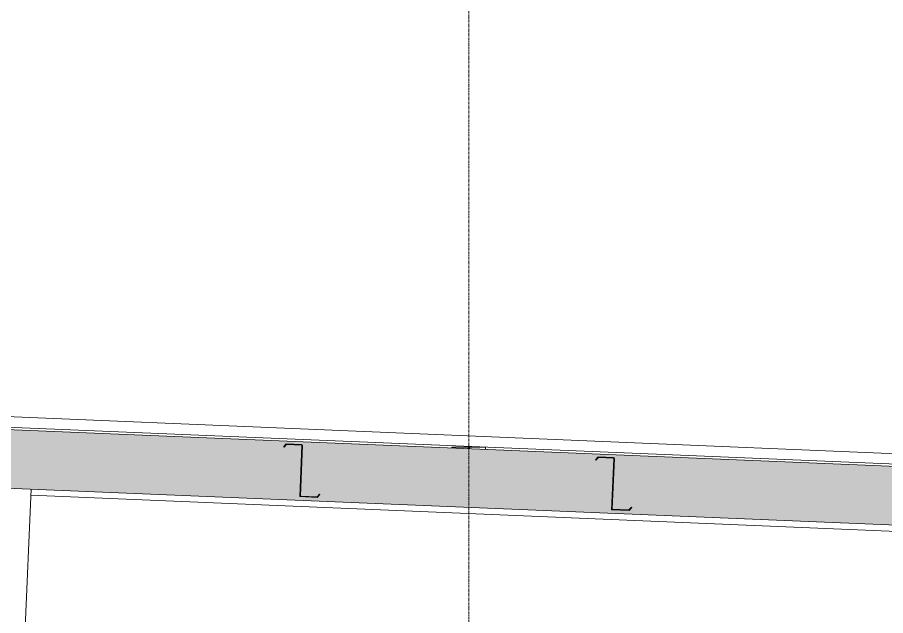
# Model space of a CAD drawing. Header units: inches. Extents: x 21386 to 98862, y -290 to 853.
# Drawn here: x 32737.9 to 32904.7, y 325.3 to 440.2 of the extents above; entities that cross this region are included whole.
import ezdxf

# ---------------------------------------------------------------- set-up
doc = ezdxf.new("R2010")
doc.units = ezdxf.units.IN
doc.header["$MEASUREMENT"] = 0
doc.linetypes.add('Grid Line 1_2_', pattern=[0.875, 0.5, -0.125, 0.125, -0.125])
doc.linetypes.add('Hidden 1_8_', pattern=[0.1875, 0.125, -0.0625])
for name, color, linetype, lineweight in [('A-CLNG', 13, 'Continuous', 13), ('A-CLNG-PATT', 13, 'Continuous', 25), ('A-ROOF', 132, 'Continuous', 13), ('S-BEAM', 12, 'Continuous', 13), ('S-COLS', 52, 'Continuous', 13), ('S-GRID', 1, 'Continuous', 9)]:
    doc.layers.add(name, color=color, linetype=linetype, lineweight=lineweight)

# ---------------------------------------------------------------- blocks, each defined once
blk = doc.blocks.new('W-Wide Flange-Column - W12X26-1987910-Building Section - North_South looking East _ Fitness Center')
at = {"layer": 'S-COLS', "color": 8, "linetype": 'Hidden 1_8_', "lineweight": 9}
for p, q in [((22108.65, 357.39), (22108.65, 357.71)), ((22108.96, 357.71), (22108.96, 357.38))]:
    blk.add_line(p, q, dxfattribs=at)
blk = doc.blocks.new('Girt_Z - 10_D-V83-Building Section - North_South looking East _ Fitness Center')
at = {"layer": 'S-BEAM', "lineweight": 9}
h = blk.add_hatch(dxfattribs=at)
h.set_pattern_fill('FP_39', color=8, style=0, pattern_type=2)
h.set_pattern_definition([(45, (22011.012, 102), (-19.007, 19.007), []), (45, (22011.012, 130.8), (-19.007, 19.007), [])])
h.paths.add_polyline_path([(22079.7, 348.05), (22080.2, 348.61), (22080.12, 348.68), (22079.65, 348.16), (22076.51, 348.29), (22076.33, 348.19)], flags=0)
h.paths.add_polyline_path([(22076.33, 348.19), (22076.44, 348.38), (22076.84, 357.99), (22076.73, 358)], flags=0)
h.paths.add_polyline_path([(22073.3, 357.68), (22073.78, 358.2), (22076.66, 358.08), (22076.66, 358.19), (22073.73, 358.31), (22073.22, 357.76)], flags=0)
at = {"layer": 'S-BEAM', "color": 7}
for p, q in [((22073.73, 358.31), (22073.22, 357.76)), ((22073.22, 357.76), (22073.3, 357.68)), ((22073.3, 357.68), (22073.78, 358.2)), ((22076.66, 358.19), (22073.73, 358.31)), ((22073.78, 358.2), (22076.66, 358.08)), ((22076.73, 358), (22076.33, 348.19)), ((22076.44, 348.38), (22076.84, 357.99)), ((22076.33, 348.19), (22079.7, 348.05)), ((22079.65, 348.16), (22076.51, 348.29)), ((22080.12, 348.68), (22079.65, 348.16)), ((22079.7, 348.05), (22080.2, 348.61)), ((22080.2, 348.61), (22080.12, 348.68))]:
    blk.add_line(p, q, dxfattribs=at)
for centre, radius, start, end in [((22076.66, 358), 0.187, 357.6141, 87.6141), ((22076.66, 358), 0.0782, 357.6141, 85.4913), ((22076.52, 348.37), 0.0782, 177.6141, 264.5717)]:
    blk.add_arc(centre, radius, start, end, dxfattribs=at)
blk = doc.blocks.new('columns and girder2 - one-1334686-Building Section - North_South looking East _ Fitness Center')
at = {"layer": 'S-BEAM', "color": 8, "lineweight": 9}
for p, q in [((22023.18, 313.74), (22024.68, 349.63)), ((22024.63, 348.46), (22306.55, 336.72))]:
    blk.add_line(p, q, dxfattribs=at)
blk = doc.blocks.new('Girt_Z - 10_D-1351984-Building Section - North_South looking East _ Fitness Center')
at = {"layer": 'S-BEAM', "color": 7}
for p, q in [((22133.68, 355.81), (22133.17, 355.26)), ((22133.25, 355.18), (22133.72, 355.7)), ((22136.61, 355.69), (22133.68, 355.81)), ((22133.72, 355.7), (22136.61, 355.58)), ((22136.68, 355.5), (22136.27, 345.69)), ((22136.39, 345.88), (22136.79, 355.49)), ((22133.17, 355.26), (22133.25, 355.18)), ((22136.27, 345.69), (22139.65, 345.55)), ((22139.6, 345.67), (22136.46, 345.8)), ((22140.07, 346.18), (22139.6, 345.67)), ((22139.65, 345.55), (22140.15, 346.11)), ((22140.15, 346.11), (22140.07, 346.18))]:
    blk.add_line(p, q, dxfattribs=at)
for centre, radius, start, end in [((22136.6, 355.5), 0.187, 357.6141, 87.6141), ((22136.6, 355.5), 0.0782, 357.6141, 85.4913), ((22136.47, 345.87), 0.0782, 177.6141, 264.5717)]:
    blk.add_arc(centre, radius, start, end, dxfattribs=at)

msp = doc.modelspace()

# ---------------------------------------------------------------- hatches: boundary and pattern name
at = {"layer": 'A-CLNG-PATT', "lineweight": 9}
h = msp.add_hatch(dxfattribs=at)
h.set_pattern_fill('FP_37', color=8, style=0, pattern_type=2)
h.set_pattern_definition([(161.57, (22011.972, 102.96), (-7.6802237, -0.0009796), [0, -54.643, 6.067, 0]), (18.43, (22010.052, 102.96), (-7.6802237, 0.0009796), [0, -54.643, 6.067, 0]), (108.43, (22011.972, 102.96), (3.8382953, -19.2013653), [18.211, -42.499]), (71.57, (22010.052, 102.96), (3.8382953, 19.2013653), [18.211, -42.499])])
h.paths.add_polyline_path([(33086.49, 335.22), (33086.49, 346.48), (31850.86, 397.96), (31850.86, 386.7), (33052.62, 336.63)], flags=0)

# ---------------------------------------------------------------- linework, layer by layer
at = {"layer": 'A-CLNG', "color": 7}
for p, q in [((33086.49, 346.48), (31850.86, 397.96)), ((31850.86, 386.7), (33086.49, 335.22))]:
    msp.add_line(p, q, dxfattribs=at)
at = {"layer": 'A-ROOF', "color": 7}
for p, q in [((33148.9, 346.34), (31836.26, 401.03)), ((31836.26, 399.03), (33148.9, 344.34))]:
    msp.add_line(p, q, dxfattribs=at)
at = {"layer": 'S-COLS', "color": 8, "lineweight": 9}
for p, q in [((32821.37, 357.71), (32827.86, 357.71)), ((32821.37, 357.71), (32821.37, 357.52)), ((32827.86, 357.71), (32827.86, 357.25))]:
    msp.add_line(p, q, dxfattribs=at)
at = {"layer": 'S-GRID', "linetype": 'Grid Line 1_2_'}
msp.add_line((32824.61, -129.44), (32824.61, 738.66), dxfattribs=at)
msp.add_line((32824.61, -129.44), (32824.61, 738.66), dxfattribs=at)

# ---------------------------------------------------------------- block references
at = {"layer": 'S-BEAM', "color": 8, "lineweight": 9}
for name in ['columns and girder2 - one-1334686-Building Section - North_South looking East _ Fitness Center', 'Girt_Z - 10_D-V83-Building Section - North_South looking East _ Fitness Center', 'Girt_Z - 10_D-1351984-Building Section - North_South looking East _ Fitness Center']:
    msp.add_blockref(name, (10715.81, 0), dxfattribs=at)
at = {"layer": 'S-COLS', "color": 8, "linetype": 'Hidden 1_8_', "lineweight": 9}
msp.add_blockref('W-Wide Flange-Column - W12X26-1987910-Building Section - North_South looking East _ Fitness Center', (10715.81, 0), dxfattribs=at)

doc.saveas('drawing.dxf')
